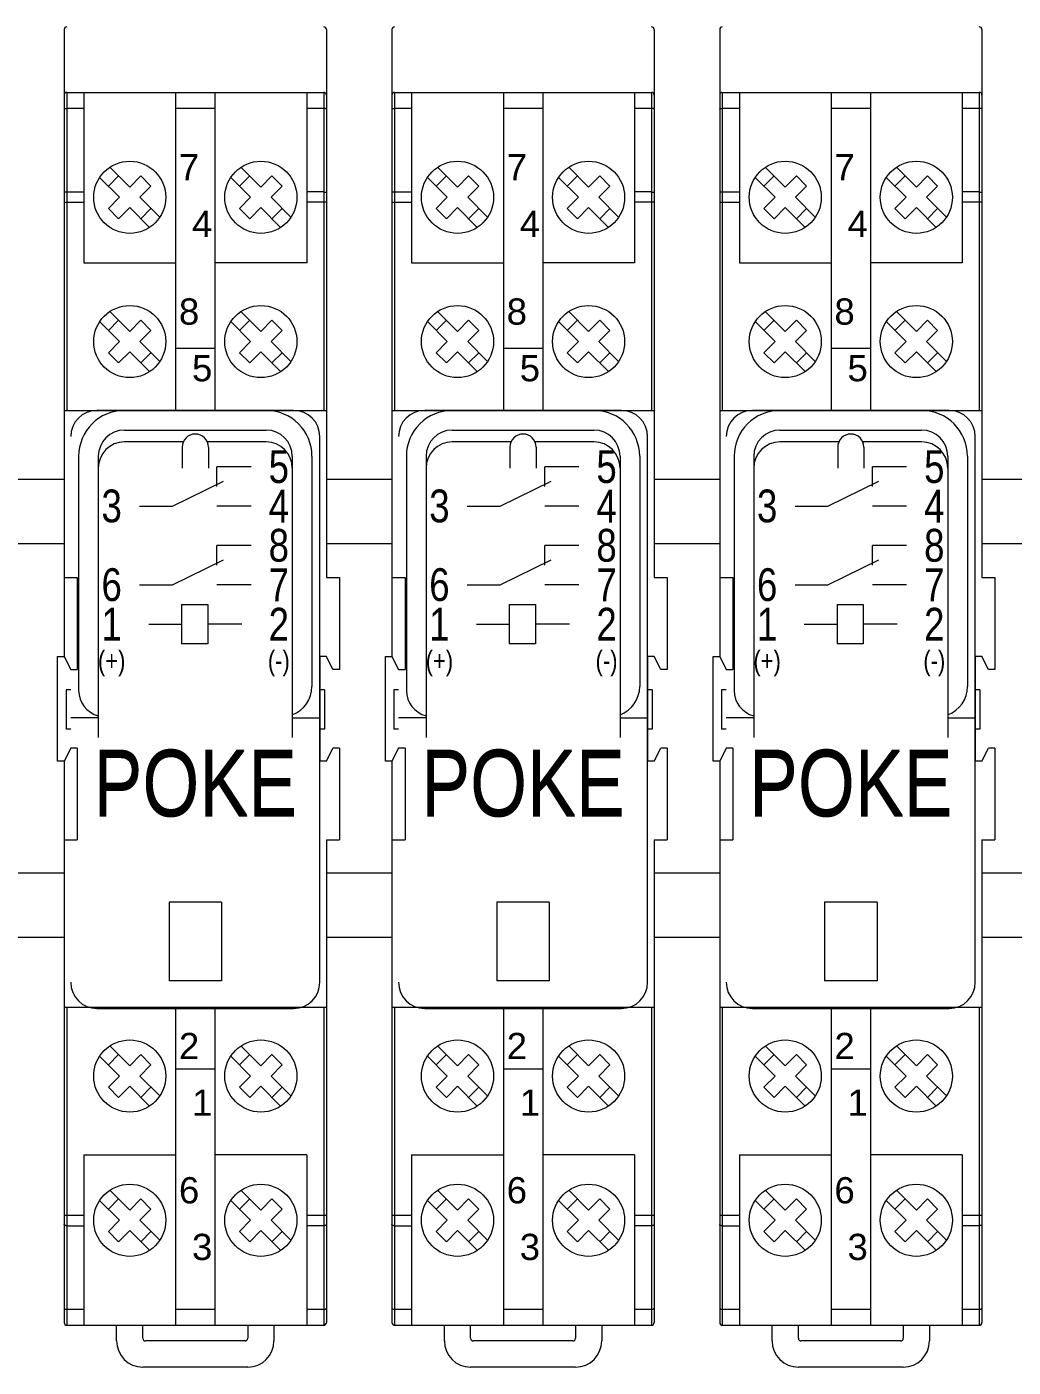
# Model space of a CAD drawing. Header units: millimetres. Extents: x 1359 to 3577, y 1336 to 3557.
# Drawn here: x 3193.5 to 3268.7, y 1709.3 to 1811.5 of the extents above; entities that cross this region are included whole.
import ezdxf

# ---------------------------------------------------------------- set-up
doc = ezdxf.new("R2010")
doc.units = ezdxf.units.MM
doc.layers.add('000-PI-Oprema', color=30, linetype='Continuous', lineweight=5)
doc.layers.add('000-SI-Oprema', color=30, linetype='Continuous', lineweight=0)
doc.layers.add('002-PI-Kabelska kanalica', color=150, linetype='Continuous')
doc.styles.add('NUOVO', font='txt.shx', dxfattribs={"width": 0.8, "height": 0.8})
doc.styles.get("Standard").update_dxf_attribs({"font": 'arial.ttf'})

msp = doc.modelspace()

# ---------------------------------------------------------------- linework, layer by layer
at = {"layer": '000-PI-Oprema', "color": 0, "linetype": 'ByBlock', "lineweight": 0}
for p, q in [((3210.59, 1778), (3207.99, 1778)), ((3207.99, 1776.5), (3207.99, 1778)), ((3235.59, 1778), (3232.99, 1778)), ((3232.99, 1776.5), (3232.99, 1778)), ((3260.59, 1778), (3257.99, 1778)), ((3257.99, 1776.5), (3257.99, 1778)), ((3204.59, 1775), (3208.49, 1776.9)), ((3229.59, 1775), (3233.49, 1776.9)), ((3254.59, 1775), (3258.49, 1776.9)), ((3202.09, 1775), (3204.59, 1775)), ((3210.59, 1775), (3207.99, 1775)), ((3227.09, 1775), (3229.59, 1775)), ((3235.59, 1775), (3232.99, 1775)), ((3252.09, 1775), (3254.59, 1775)), ((3260.59, 1775), (3257.99, 1775)), ((3210.59, 1772), (3207.99, 1772)), ((3207.99, 1770.5), (3207.99, 1772)), ((3235.59, 1772), (3232.99, 1772)), ((3232.99, 1770.5), (3232.99, 1772)), ((3260.59, 1772), (3257.99, 1772)), ((3257.99, 1770.5), (3257.99, 1772)), ((3204.59, 1769), (3208.49, 1770.9)), ((3229.59, 1769), (3233.49, 1770.9)), ((3254.59, 1769), (3258.49, 1770.9)), ((3202.09, 1769), (3204.59, 1769)), ((3210.59, 1769), (3207.99, 1769)), ((3227.09, 1769), (3229.59, 1769)), ((3235.59, 1769), (3232.99, 1769)), ((3252.09, 1769), (3254.59, 1769)), ((3260.59, 1769), (3257.99, 1769)), ((3205.29, 1767.5), (3205.29, 1764.5)), ((3205.29, 1767.5), (3207.29, 1767.5)), ((3207.29, 1767.5), (3207.29, 1764.5)), ((3230.29, 1767.5), (3230.29, 1764.5)), ((3230.29, 1767.5), (3232.29, 1767.5)), ((3232.29, 1767.5), (3232.29, 1764.5)), ((3255.29, 1767.5), (3255.29, 1764.5)), ((3255.29, 1767.5), (3257.29, 1767.5)), ((3257.29, 1767.5), (3257.29, 1764.5)), ((3202.79, 1766), (3205.29, 1766)), ((3209.89, 1766), (3207.29, 1766)), ((3227.79, 1766), (3230.29, 1766)), ((3234.89, 1766), (3232.29, 1766)), ((3252.79, 1766), (3255.29, 1766)), ((3259.89, 1766), (3257.29, 1766)), ((3207.29, 1764.5), (3205.29, 1764.5)), ((3232.29, 1764.5), (3230.29, 1764.5)), ((3257.29, 1764.5), (3255.29, 1764.5))]:
    msp.add_line(p, q, dxfattribs=at)
at = {"layer": '000-SI-Oprema', "color": 0, "linetype": 'ByBlock', "lineweight": 0}
for p, q in [((3196.34, 1811.35), (3196.34, 1763.55)), ((3216.34, 1811.35), (3216.34, 1769.55)), ((3221.34, 1811.35), (3221.34, 1763.55)), ((3241.34, 1811.35), (3241.34, 1769.55)), ((3246.34, 1811.35), (3246.34, 1763.55)), ((3266.34, 1811.35), (3266.34, 1769.55)), ((3196.54, 1806.55), (3196.54, 1782.3)), ((3196.54, 1806.55), (3216.14, 1806.55)), ((3197.84, 1806.55), (3197.84, 1793.55)), ((3204.84, 1806.55), (3204.84, 1782.3)), ((3207.84, 1806.55), (3207.84, 1782.3)), ((3214.84, 1806.55), (3214.84, 1793.55)), ((3216.14, 1806.55), (3216.14, 1782.3)), ((3221.54, 1806.55), (3221.54, 1782.3)), ((3221.54, 1806.55), (3241.14, 1806.55)), ((3222.84, 1806.55), (3222.84, 1793.55)), ((3229.84, 1806.55), (3229.84, 1782.3)), ((3232.84, 1806.55), (3232.84, 1782.3)), ((3239.84, 1806.55), (3239.84, 1793.55)), ((3241.14, 1806.55), (3241.14, 1782.3)), ((3246.54, 1806.55), (3246.54, 1782.3)), ((3246.54, 1806.55), (3266.14, 1806.55)), ((3247.84, 1806.55), (3247.84, 1793.55)), ((3254.84, 1806.55), (3254.84, 1782.3)), ((3257.84, 1806.55), (3257.84, 1782.3)), ((3264.84, 1806.55), (3264.84, 1793.55)), ((3266.14, 1806.55), (3266.14, 1782.3)), ((3197.84, 1805.33), (3196.54, 1805.33)), ((3207.84, 1805.33), (3204.84, 1805.33)), ((3216.14, 1805.33), (3214.84, 1805.33)), ((3222.84, 1805.33), (3221.54, 1805.33)), ((3232.84, 1805.33), (3229.84, 1805.33)), ((3241.14, 1805.33), (3239.84, 1805.33)), ((3247.84, 1805.33), (3246.54, 1805.33)), ((3257.84, 1805.33), (3254.84, 1805.33)), ((3266.14, 1805.33), (3264.84, 1805.33)), ((3199.82, 1800.84), (3201.34, 1799.33)), ((3209.82, 1800.84), (3211.34, 1799.33)), ((3224.82, 1800.84), (3226.34, 1799.33)), ((3234.82, 1800.84), (3236.34, 1799.33)), ((3249.82, 1800.84), (3251.34, 1799.33)), ((3259.82, 1800.84), (3261.34, 1799.33)), ((3199.04, 1800.07), (3200.56, 1798.55)), ((3199.71, 1799.4), (3200.49, 1800.18)), ((3201.34, 1799.33), (3202.19, 1800.18)), ((3202.19, 1800.18), (3202.96, 1799.4)), ((3209.04, 1800.07), (3210.56, 1798.55)), ((3209.71, 1799.4), (3210.49, 1800.18)), ((3211.34, 1799.33), (3212.19, 1800.18)), ((3212.19, 1800.18), (3212.96, 1799.4)), ((3224.04, 1800.07), (3225.56, 1798.55)), ((3224.71, 1799.4), (3225.49, 1800.18)), ((3226.34, 1799.33), (3227.19, 1800.18)), ((3227.19, 1800.18), (3227.96, 1799.4)), ((3234.04, 1800.07), (3235.56, 1798.55)), ((3234.71, 1799.4), (3235.49, 1800.18)), ((3236.34, 1799.33), (3237.19, 1800.18)), ((3237.19, 1800.18), (3237.96, 1799.4)), ((3249.04, 1800.07), (3250.56, 1798.55)), ((3249.71, 1799.4), (3250.49, 1800.18)), ((3251.34, 1799.33), (3252.19, 1800.18)), ((3252.19, 1800.18), (3252.96, 1799.4)), ((3259.04, 1800.07), (3260.56, 1798.55)), ((3259.71, 1799.4), (3260.49, 1800.18)), ((3261.34, 1799.33), (3262.19, 1800.18)), ((3262.19, 1800.18), (3262.96, 1799.4)), ((3196.54, 1798.96), (3197.84, 1798.96)), ((3202.12, 1798.55), (3202.96, 1799.4)), ((3212.12, 1798.55), (3212.96, 1799.4)), ((3216.14, 1798.96), (3214.84, 1798.96)), ((3221.54, 1798.96), (3222.84, 1798.96)), ((3227.12, 1798.55), (3227.96, 1799.4)), ((3237.12, 1798.55), (3237.96, 1799.4)), ((3241.14, 1798.96), (3239.84, 1798.96)), ((3246.54, 1798.96), (3247.84, 1798.96)), ((3252.12, 1798.55), (3252.96, 1799.4)), ((3262.12, 1798.55), (3262.96, 1799.4)), ((3266.14, 1798.96), (3264.84, 1798.96)), ((3196.34, 1798.17), (3197.84, 1798.17)), ((3199.71, 1797.7), (3200.56, 1798.55)), ((3199.71, 1797.7), (3200.49, 1796.92)), ((3200.49, 1796.92), (3201.34, 1797.77)), ((3201.34, 1797.77), (3202.85, 1796.26)), ((3202.12, 1798.55), (3203.63, 1797.03)), ((3202.19, 1796.92), (3202.96, 1797.7)), ((3209.71, 1797.7), (3210.56, 1798.55)), ((3209.71, 1797.7), (3210.49, 1796.92)), ((3210.49, 1796.92), (3211.34, 1797.77)), ((3211.34, 1797.77), (3212.85, 1796.26)), ((3212.12, 1798.55), (3213.63, 1797.03)), ((3212.19, 1796.92), (3212.96, 1797.7)), ((3216.34, 1798.17), (3214.84, 1798.17)), ((3221.34, 1798.17), (3222.84, 1798.17)), ((3224.71, 1797.7), (3225.56, 1798.55)), ((3224.71, 1797.7), (3225.49, 1796.92)), ((3225.49, 1796.92), (3226.34, 1797.77)), ((3226.34, 1797.77), (3227.85, 1796.26)), ((3227.12, 1798.55), (3228.63, 1797.03)), ((3227.19, 1796.92), (3227.96, 1797.7)), ((3234.71, 1797.7), (3235.56, 1798.55)), ((3234.71, 1797.7), (3235.49, 1796.92)), ((3235.49, 1796.92), (3236.34, 1797.77)), ((3236.34, 1797.77), (3237.85, 1796.26)), ((3237.12, 1798.55), (3238.63, 1797.03)), ((3237.19, 1796.92), (3237.96, 1797.7)), ((3241.34, 1798.17), (3239.84, 1798.17)), ((3246.34, 1798.17), (3247.84, 1798.17)), ((3249.71, 1797.7), (3250.56, 1798.55)), ((3249.71, 1797.7), (3250.49, 1796.92)), ((3250.49, 1796.92), (3251.34, 1797.77)), ((3251.34, 1797.77), (3252.85, 1796.26)), ((3252.12, 1798.55), (3253.63, 1797.03)), ((3252.19, 1796.92), (3252.96, 1797.7)), ((3259.71, 1797.7), (3260.56, 1798.55)), ((3259.71, 1797.7), (3260.49, 1796.92)), ((3260.49, 1796.92), (3261.34, 1797.77)), ((3261.34, 1797.77), (3262.85, 1796.26)), ((3262.12, 1798.55), (3263.63, 1797.03)), ((3262.19, 1796.92), (3262.96, 1797.7)), ((3266.34, 1798.17), (3264.84, 1798.17)), ((3197.84, 1793.55), (3204.84, 1793.55)), ((3214.84, 1793.55), (3207.84, 1793.55)), ((3222.84, 1793.55), (3229.84, 1793.55)), ((3239.84, 1793.55), (3232.84, 1793.55)), ((3247.84, 1793.55), (3254.84, 1793.55)), ((3264.84, 1793.55), (3257.84, 1793.55)), ((3199.82, 1789.84), (3201.34, 1788.33)), ((3209.82, 1789.84), (3211.34, 1788.33)), ((3224.82, 1789.84), (3226.34, 1788.33)), ((3234.82, 1789.84), (3236.34, 1788.33)), ((3249.82, 1789.84), (3251.34, 1788.33)), ((3259.82, 1789.84), (3261.34, 1788.33)), ((3199.04, 1789.07), (3200.56, 1787.55)), ((3199.71, 1788.4), (3200.49, 1789.18)), ((3201.34, 1788.33), (3202.19, 1789.18)), ((3202.19, 1789.18), (3202.96, 1788.4)), ((3209.04, 1789.07), (3210.56, 1787.55)), ((3209.71, 1788.4), (3210.49, 1789.18)), ((3211.34, 1788.33), (3212.19, 1789.18)), ((3212.19, 1789.18), (3212.96, 1788.4)), ((3224.04, 1789.07), (3225.56, 1787.55)), ((3224.71, 1788.4), (3225.49, 1789.18)), ((3226.34, 1788.33), (3227.19, 1789.18)), ((3227.19, 1789.18), (3227.96, 1788.4)), ((3234.04, 1789.07), (3235.56, 1787.55)), ((3234.71, 1788.4), (3235.49, 1789.18)), ((3236.34, 1788.33), (3237.19, 1789.18)), ((3237.19, 1789.18), (3237.96, 1788.4)), ((3249.04, 1789.07), (3250.56, 1787.55)), ((3249.71, 1788.4), (3250.49, 1789.18)), ((3251.34, 1788.33), (3252.19, 1789.18)), ((3252.19, 1789.18), (3252.96, 1788.4)), ((3259.04, 1789.07), (3260.56, 1787.55)), ((3259.71, 1788.4), (3260.49, 1789.18)), ((3261.34, 1788.33), (3262.19, 1789.18)), ((3262.19, 1789.18), (3262.96, 1788.4)), ((3199.71, 1786.7), (3200.56, 1787.55)), ((3202.12, 1787.55), (3202.96, 1788.4)), ((3202.12, 1787.55), (3203.63, 1786.03)), ((3209.71, 1786.7), (3210.56, 1787.55)), ((3212.12, 1787.55), (3212.96, 1788.4)), ((3212.12, 1787.55), (3213.63, 1786.03)), ((3224.71, 1786.7), (3225.56, 1787.55)), ((3227.12, 1787.55), (3227.96, 1788.4)), ((3227.12, 1787.55), (3228.63, 1786.03)), ((3234.71, 1786.7), (3235.56, 1787.55)), ((3237.12, 1787.55), (3237.96, 1788.4)), ((3237.12, 1787.55), (3238.63, 1786.03)), ((3249.71, 1786.7), (3250.56, 1787.55)), ((3252.12, 1787.55), (3252.96, 1788.4)), ((3252.12, 1787.55), (3253.63, 1786.03)), ((3259.71, 1786.7), (3260.56, 1787.55)), ((3262.12, 1787.55), (3262.96, 1788.4)), ((3262.12, 1787.55), (3263.63, 1786.03)), ((3199.71, 1786.7), (3200.49, 1785.92)), ((3200.49, 1785.92), (3201.34, 1786.77)), ((3201.34, 1786.77), (3202.85, 1785.26)), ((3202.19, 1785.92), (3202.96, 1786.7)), ((3207.84, 1787.03), (3204.84, 1787.03)), ((3209.71, 1786.7), (3210.49, 1785.92)), ((3210.49, 1785.92), (3211.34, 1786.77)), ((3211.34, 1786.77), (3212.85, 1785.26)), ((3212.19, 1785.92), (3212.96, 1786.7)), ((3224.71, 1786.7), (3225.49, 1785.92)), ((3225.49, 1785.92), (3226.34, 1786.77)), ((3226.34, 1786.77), (3227.85, 1785.26)), ((3227.19, 1785.92), (3227.96, 1786.7)), ((3232.84, 1787.03), (3229.84, 1787.03)), ((3234.71, 1786.7), (3235.49, 1785.92)), ((3235.49, 1785.92), (3236.34, 1786.77)), ((3236.34, 1786.77), (3237.85, 1785.26)), ((3237.19, 1785.92), (3237.96, 1786.7)), ((3249.71, 1786.7), (3250.49, 1785.92)), ((3250.49, 1785.92), (3251.34, 1786.77)), ((3251.34, 1786.77), (3252.85, 1785.26)), ((3252.19, 1785.92), (3252.96, 1786.7)), ((3257.84, 1787.03), (3254.84, 1787.03)), ((3259.71, 1786.7), (3260.49, 1785.92)), ((3260.49, 1785.92), (3261.34, 1786.77)), ((3261.34, 1786.77), (3262.85, 1785.26)), ((3262.19, 1785.92), (3262.96, 1786.7)), ((3196.34, 1782.3), (3216.34, 1782.3)), ((3213.84, 1782.3), (3198.84, 1782.3)), ((3213.84, 1782.3), (3198.84, 1782.3)), ((3200.94, 1782.3), (3211.74, 1782.3)), ((3200.94, 1782.3), (3211.74, 1782.3)), ((3221.34, 1782.3), (3241.34, 1782.3)), ((3238.84, 1782.3), (3223.84, 1782.3)), ((3238.84, 1782.3), (3223.84, 1782.3)), ((3225.94, 1782.3), (3236.74, 1782.3)), ((3225.94, 1782.3), (3236.74, 1782.3)), ((3246.34, 1782.3), (3266.34, 1782.3)), ((3263.84, 1782.3), (3248.84, 1782.3)), ((3263.84, 1782.3), (3248.84, 1782.3)), ((3250.94, 1782.3), (3261.74, 1782.3)), ((3250.94, 1782.3), (3261.74, 1782.3)), ((3200.94, 1780.8), (3211.74, 1780.8)), ((3225.94, 1780.8), (3236.74, 1780.8)), ((3250.94, 1780.8), (3261.74, 1780.8)), ((3205.42, 1779.9), (3200.94, 1779.9)), ((3205.34, 1779.5), (3205.34, 1777.9)), ((3211.74, 1779.9), (3207.25, 1779.9)), ((3207.34, 1779.5), (3207.34, 1777.9)), ((3215.84, 1738.7), (3215.84, 1780.3)), ((3215.84, 1738.7), (3215.84, 1780.3)), ((3230.42, 1779.9), (3225.94, 1779.9)), ((3230.34, 1779.5), (3230.34, 1777.9)), ((3236.74, 1779.9), (3232.25, 1779.9)), ((3232.34, 1779.5), (3232.34, 1777.9)), ((3240.84, 1738.7), (3240.84, 1780.3)), ((3240.84, 1738.7), (3240.84, 1780.3)), ((3255.42, 1779.9), (3250.94, 1779.9)), ((3255.34, 1779.5), (3255.34, 1777.9)), ((3261.74, 1779.9), (3257.25, 1779.9)), ((3257.34, 1779.5), (3257.34, 1777.9)), ((3265.84, 1738.7), (3265.84, 1780.3)), ((3265.84, 1738.7), (3265.84, 1780.3)), ((3197.44, 1778.8), (3197.44, 1760.95)), ((3198.94, 1778.8), (3198.94, 1760.95)), ((3213.74, 1778.8), (3213.74, 1761.25)), ((3215.24, 1778.8), (3215.24, 1761.25)), ((3222.44, 1778.8), (3222.44, 1760.95)), ((3223.94, 1778.8), (3223.94, 1760.95)), ((3238.74, 1778.8), (3238.74, 1761.25)), ((3240.24, 1778.8), (3240.24, 1761.25)), ((3247.44, 1778.8), (3247.44, 1760.95)), ((3248.94, 1778.8), (3248.94, 1760.95)), ((3263.74, 1778.8), (3263.74, 1761.25)), ((3265.24, 1778.8), (3265.24, 1761.25)), ((3198.94, 1777.9), (3198.94, 1757.35)), ((3213.74, 1777.9), (3213.74, 1757.35)), ((3223.94, 1777.9), (3223.94, 1757.35)), ((3238.74, 1777.9), (3238.74, 1757.35)), ((3248.94, 1777.9), (3248.94, 1757.35)), ((3263.74, 1777.9), (3263.74, 1757.35)), ((3196.34, 1769.55), (3197.34, 1769.55)), ((3197.34, 1769.55), (3197.34, 1762.55)), ((3216.34, 1769.55), (3217.34, 1769.55)), ((3217.34, 1769.55), (3217.34, 1762.55)), ((3221.34, 1769.55), (3222.34, 1769.55)), ((3222.34, 1769.55), (3222.34, 1762.55)), ((3241.34, 1769.55), (3242.34, 1769.55)), ((3242.34, 1769.55), (3242.34, 1762.55)), ((3246.34, 1769.55), (3247.34, 1769.55)), ((3247.34, 1769.55), (3247.34, 1762.55)), ((3266.34, 1769.55), (3267.34, 1769.55)), ((3267.34, 1769.55), (3267.34, 1762.55)), ((3195.84, 1755.55), (3195.84, 1763.55)), ((3195.84, 1763.55), (3196.34, 1763.55)), ((3196.34, 1763.55), (3196.84, 1762.55)), ((3215.84, 1763.55), (3215.84, 1755.55)), ((3216.34, 1763.55), (3215.84, 1763.55)), ((3216.84, 1762.55), (3216.34, 1763.55)), ((3220.84, 1755.55), (3220.84, 1763.55)), ((3220.84, 1763.55), (3221.34, 1763.55)), ((3221.34, 1763.55), (3221.84, 1762.55)), ((3240.84, 1763.55), (3240.84, 1755.55)), ((3241.34, 1763.55), (3240.84, 1763.55)), ((3241.84, 1762.55), (3241.34, 1763.55)), ((3245.84, 1755.55), (3245.84, 1763.55)), ((3245.84, 1763.55), (3246.34, 1763.55)), ((3246.34, 1763.55), (3246.84, 1762.55)), ((3265.84, 1763.55), (3265.84, 1755.55)), ((3266.34, 1763.55), (3265.84, 1763.55)), ((3266.84, 1762.55), (3266.34, 1763.55)), ((3196.84, 1762.55), (3197.34, 1762.55)), ((3217.34, 1762.55), (3216.84, 1762.55)), ((3221.84, 1762.55), (3222.34, 1762.55)), ((3242.34, 1762.55), (3241.84, 1762.55)), ((3246.84, 1762.55), (3247.34, 1762.55)), ((3267.34, 1762.55), (3266.84, 1762.55)), ((3196.49, 1761), (3196.49, 1758)), ((3196.84, 1761), (3196.49, 1761)), ((3196.49, 1761), (3196.49, 1758)), ((3196.84, 1761), (3196.49, 1761)), ((3216.19, 1761), (3215.84, 1761)), ((3216.19, 1761), (3215.84, 1761)), ((3216.19, 1761), (3216.19, 1758)), ((3216.19, 1761), (3216.19, 1758)), ((3221.49, 1761), (3221.49, 1758)), ((3221.84, 1761), (3221.49, 1761)), ((3221.49, 1761), (3221.49, 1758)), ((3221.84, 1761), (3221.49, 1761)), ((3241.19, 1761), (3240.84, 1761)), ((3241.19, 1761), (3240.84, 1761)), ((3241.19, 1761), (3241.19, 1758)), ((3241.19, 1761), (3241.19, 1758)), ((3246.49, 1761), (3246.49, 1758)), ((3246.84, 1761), (3246.49, 1761)), ((3246.49, 1761), (3246.49, 1758)), ((3246.84, 1761), (3246.49, 1761)), ((3266.19, 1761), (3265.84, 1761)), ((3266.19, 1761), (3265.84, 1761)), ((3266.19, 1761), (3266.19, 1758)), ((3266.19, 1761), (3266.19, 1758)), ((3196.84, 1758), (3196.49, 1758)), ((3196.84, 1758), (3196.49, 1758)), ((3198.94, 1758.85), (3196.84, 1758.85)), ((3213.74, 1758.85), (3215.84, 1758.85)), ((3216.19, 1758), (3215.84, 1758)), ((3216.19, 1758), (3215.84, 1758)), ((3221.84, 1758), (3221.49, 1758)), ((3221.84, 1758), (3221.49, 1758)), ((3223.94, 1758.85), (3221.84, 1758.85)), ((3238.74, 1758.85), (3240.84, 1758.85)), ((3241.19, 1758), (3240.84, 1758)), ((3241.19, 1758), (3240.84, 1758)), ((3246.84, 1758), (3246.49, 1758)), ((3246.84, 1758), (3246.49, 1758)), ((3248.94, 1758.85), (3246.84, 1758.85)), ((3263.74, 1758.85), (3265.84, 1758.85)), ((3266.19, 1758), (3265.84, 1758)), ((3266.19, 1758), (3265.84, 1758)), ((3196.84, 1756.55), (3196.34, 1755.55)), ((3197.34, 1756.55), (3196.84, 1756.55)), ((3197.34, 1756.55), (3197.34, 1749.55)), ((3216.34, 1755.55), (3216.84, 1756.55)), ((3217.34, 1756.55), (3216.84, 1756.55)), ((3217.34, 1756.55), (3217.34, 1749.55)), ((3221.84, 1756.55), (3221.34, 1755.55)), ((3222.34, 1756.55), (3221.84, 1756.55)), ((3222.34, 1756.55), (3222.34, 1749.55)), ((3241.34, 1755.55), (3241.84, 1756.55)), ((3242.34, 1756.55), (3241.84, 1756.55)), ((3242.34, 1756.55), (3242.34, 1749.55)), ((3246.84, 1756.55), (3246.34, 1755.55)), ((3247.34, 1756.55), (3246.84, 1756.55)), ((3247.34, 1756.55), (3247.34, 1749.55)), ((3266.34, 1755.55), (3266.84, 1756.55)), ((3267.34, 1756.55), (3266.84, 1756.55)), ((3267.34, 1756.55), (3267.34, 1749.55)), ((3196.34, 1755.55), (3195.84, 1755.55)), ((3196.34, 1755.55), (3196.34, 1712.75)), ((3216.34, 1755.55), (3215.84, 1755.55)), ((3221.34, 1755.55), (3220.84, 1755.55)), ((3221.34, 1755.55), (3221.34, 1712.75)), ((3241.34, 1755.55), (3240.84, 1755.55)), ((3246.34, 1755.55), (3245.84, 1755.55)), ((3246.34, 1755.55), (3246.34, 1712.75)), ((3266.34, 1755.55), (3265.84, 1755.55)), ((3196.34, 1749.55), (3197.34, 1749.55)), ((3216.34, 1749.55), (3216.34, 1712.75)), ((3216.34, 1749.55), (3217.34, 1749.55)), ((3221.34, 1749.55), (3222.34, 1749.55)), ((3241.34, 1749.55), (3241.34, 1712.75)), ((3241.34, 1749.55), (3242.34, 1749.55)), ((3246.34, 1749.55), (3247.34, 1749.55)), ((3266.34, 1749.55), (3266.34, 1712.75)), ((3266.34, 1749.55), (3267.34, 1749.55)), ((3208.34, 1744.8), (3204.34, 1744.8)), ((3204.34, 1744.8), (3204.34, 1738.8)), ((3208.34, 1744.8), (3208.34, 1738.8)), ((3233.34, 1744.8), (3229.34, 1744.8)), ((3229.34, 1744.8), (3229.34, 1738.8)), ((3233.34, 1744.8), (3233.34, 1738.8)), ((3258.34, 1744.8), (3254.34, 1744.8)), ((3254.34, 1744.8), (3254.34, 1738.8)), ((3258.34, 1744.8), (3258.34, 1738.8)), ((3208.34, 1738.8), (3204.34, 1738.8)), ((3233.34, 1738.8), (3229.34, 1738.8)), ((3258.34, 1738.8), (3254.34, 1738.8)), ((3196.34, 1736.8), (3216.34, 1736.8)), ((3196.54, 1736.8), (3196.54, 1712.55)), ((3198.84, 1736.7), (3213.84, 1736.7)), ((3198.84, 1736.7), (3213.84, 1736.7)), ((3204.84, 1736.8), (3204.84, 1712.55)), ((3207.84, 1736.8), (3207.84, 1712.55)), ((3216.14, 1736.8), (3216.14, 1712.55)), ((3221.34, 1736.8), (3241.34, 1736.8)), ((3221.54, 1736.8), (3221.54, 1712.55)), ((3223.84, 1736.7), (3238.84, 1736.7)), ((3223.84, 1736.7), (3238.84, 1736.7)), ((3229.84, 1736.8), (3229.84, 1712.55)), ((3232.84, 1736.8), (3232.84, 1712.55)), ((3241.14, 1736.8), (3241.14, 1712.55)), ((3246.34, 1736.8), (3266.34, 1736.8)), ((3246.54, 1736.8), (3246.54, 1712.55)), ((3248.84, 1736.7), (3263.84, 1736.7)), ((3248.84, 1736.7), (3263.84, 1736.7)), ((3254.84, 1736.8), (3254.84, 1712.55)), ((3257.84, 1736.8), (3257.84, 1712.55)), ((3266.14, 1736.8), (3266.14, 1712.55)), ((3199.82, 1733.84), (3201.34, 1732.33)), ((3209.82, 1733.84), (3211.34, 1732.33)), ((3224.82, 1733.84), (3226.34, 1732.33)), ((3234.82, 1733.84), (3236.34, 1732.33)), ((3249.82, 1733.84), (3251.34, 1732.33)), ((3259.82, 1733.84), (3261.34, 1732.33)), ((3199.04, 1733.07), (3200.56, 1731.55)), ((3199.71, 1732.4), (3200.49, 1733.18)), ((3201.34, 1732.33), (3202.19, 1733.18)), ((3202.12, 1731.55), (3202.96, 1732.4)), ((3202.19, 1733.18), (3202.96, 1732.4)), ((3209.04, 1733.07), (3210.56, 1731.55)), ((3209.71, 1732.4), (3210.49, 1733.18)), ((3211.34, 1732.33), (3212.19, 1733.18)), ((3212.12, 1731.55), (3212.96, 1732.4)), ((3212.19, 1733.18), (3212.96, 1732.4)), ((3224.04, 1733.07), (3225.56, 1731.55)), ((3224.71, 1732.4), (3225.49, 1733.18)), ((3226.34, 1732.33), (3227.19, 1733.18)), ((3227.12, 1731.55), (3227.96, 1732.4)), ((3227.19, 1733.18), (3227.96, 1732.4)), ((3234.04, 1733.07), (3235.56, 1731.55)), ((3234.71, 1732.4), (3235.49, 1733.18)), ((3236.34, 1732.33), (3237.19, 1733.18)), ((3237.12, 1731.55), (3237.96, 1732.4)), ((3237.19, 1733.18), (3237.96, 1732.4)), ((3249.04, 1733.07), (3250.56, 1731.55)), ((3249.71, 1732.4), (3250.49, 1733.18)), ((3251.34, 1732.33), (3252.19, 1733.18)), ((3252.12, 1731.55), (3252.96, 1732.4)), ((3252.19, 1733.18), (3252.96, 1732.4)), ((3259.04, 1733.07), (3260.56, 1731.55)), ((3259.71, 1732.4), (3260.49, 1733.18)), ((3261.34, 1732.33), (3262.19, 1733.18)), ((3262.12, 1731.55), (3262.96, 1732.4)), ((3262.19, 1733.18), (3262.96, 1732.4)), ((3199.71, 1730.7), (3200.56, 1731.55)), ((3202.12, 1731.55), (3203.63, 1730.03)), ((3207.84, 1732.07), (3204.84, 1732.07)), ((3209.71, 1730.7), (3210.56, 1731.55)), ((3212.12, 1731.55), (3213.63, 1730.03)), ((3224.71, 1730.7), (3225.56, 1731.55)), ((3227.12, 1731.55), (3228.63, 1730.03)), ((3232.84, 1732.07), (3229.84, 1732.07)), ((3234.71, 1730.7), (3235.56, 1731.55)), ((3237.12, 1731.55), (3238.63, 1730.03)), ((3249.71, 1730.7), (3250.56, 1731.55)), ((3252.12, 1731.55), (3253.63, 1730.03)), ((3257.84, 1732.07), (3254.84, 1732.07)), ((3259.71, 1730.7), (3260.56, 1731.55)), ((3262.12, 1731.55), (3263.63, 1730.03)), ((3199.71, 1730.7), (3200.49, 1729.92)), ((3200.49, 1729.92), (3201.34, 1730.77)), ((3201.34, 1730.77), (3202.85, 1729.26)), ((3202.19, 1729.92), (3202.96, 1730.7)), ((3209.71, 1730.7), (3210.49, 1729.92)), ((3210.49, 1729.92), (3211.34, 1730.77)), ((3211.34, 1730.77), (3212.85, 1729.26)), ((3212.19, 1729.92), (3212.96, 1730.7)), ((3224.71, 1730.7), (3225.49, 1729.92)), ((3225.49, 1729.92), (3226.34, 1730.77)), ((3226.34, 1730.77), (3227.85, 1729.26)), ((3227.19, 1729.92), (3227.96, 1730.7)), ((3234.71, 1730.7), (3235.49, 1729.92)), ((3235.49, 1729.92), (3236.34, 1730.77)), ((3236.34, 1730.77), (3237.85, 1729.26)), ((3237.19, 1729.92), (3237.96, 1730.7)), ((3249.71, 1730.7), (3250.49, 1729.92)), ((3250.49, 1729.92), (3251.34, 1730.77)), ((3251.34, 1730.77), (3252.85, 1729.26)), ((3252.19, 1729.92), (3252.96, 1730.7)), ((3259.71, 1730.7), (3260.49, 1729.92)), ((3260.49, 1729.92), (3261.34, 1730.77)), ((3261.34, 1730.77), (3262.85, 1729.26)), ((3262.19, 1729.92), (3262.96, 1730.7)), ((3197.84, 1725.55), (3197.84, 1712.55)), ((3197.84, 1725.55), (3204.84, 1725.55)), ((3214.84, 1725.55), (3207.84, 1725.55)), ((3214.84, 1725.55), (3214.84, 1712.55)), ((3222.84, 1725.55), (3222.84, 1712.55)), ((3222.84, 1725.55), (3229.84, 1725.55)), ((3239.84, 1725.55), (3232.84, 1725.55)), ((3239.84, 1725.55), (3239.84, 1712.55)), ((3247.84, 1725.55), (3247.84, 1712.55)), ((3247.84, 1725.55), (3254.84, 1725.55)), ((3264.84, 1725.55), (3257.84, 1725.55)), ((3264.84, 1725.55), (3264.84, 1712.55)), ((3199.71, 1721.4), (3200.49, 1722.18)), ((3199.82, 1722.84), (3201.34, 1721.33)), ((3201.34, 1721.33), (3202.19, 1722.18)), ((3202.19, 1722.18), (3202.96, 1721.4)), ((3209.71, 1721.4), (3210.49, 1722.18)), ((3209.82, 1722.84), (3211.34, 1721.33)), ((3211.34, 1721.33), (3212.19, 1722.18)), ((3212.19, 1722.18), (3212.96, 1721.4)), ((3224.71, 1721.4), (3225.49, 1722.18)), ((3224.82, 1722.84), (3226.34, 1721.33)), ((3226.34, 1721.33), (3227.19, 1722.18)), ((3227.19, 1722.18), (3227.96, 1721.4)), ((3234.71, 1721.4), (3235.49, 1722.18)), ((3234.82, 1722.84), (3236.34, 1721.33)), ((3236.34, 1721.33), (3237.19, 1722.18)), ((3237.19, 1722.18), (3237.96, 1721.4)), ((3249.71, 1721.4), (3250.49, 1722.18)), ((3249.82, 1722.84), (3251.34, 1721.33)), ((3251.34, 1721.33), (3252.19, 1722.18)), ((3252.19, 1722.18), (3252.96, 1721.4)), ((3259.71, 1721.4), (3260.49, 1722.18)), ((3259.82, 1722.84), (3261.34, 1721.33)), ((3261.34, 1721.33), (3262.19, 1722.18)), ((3262.19, 1722.18), (3262.96, 1721.4)), ((3199.04, 1722.07), (3200.56, 1720.55)), ((3202.12, 1720.55), (3202.96, 1721.4)), ((3209.04, 1722.07), (3210.56, 1720.55)), ((3212.12, 1720.55), (3212.96, 1721.4)), ((3224.04, 1722.07), (3225.56, 1720.55)), ((3227.12, 1720.55), (3227.96, 1721.4)), ((3234.04, 1722.07), (3235.56, 1720.55)), ((3237.12, 1720.55), (3237.96, 1721.4)), ((3249.04, 1722.07), (3250.56, 1720.55)), ((3252.12, 1720.55), (3252.96, 1721.4)), ((3259.04, 1722.07), (3260.56, 1720.55)), ((3262.12, 1720.55), (3262.96, 1721.4)), ((3196.34, 1720.93), (3197.84, 1720.93)), ((3196.54, 1720.14), (3197.84, 1720.14)), ((3199.71, 1719.7), (3200.56, 1720.55)), ((3202.12, 1720.55), (3203.63, 1719.03)), ((3209.71, 1719.7), (3210.56, 1720.55)), ((3212.12, 1720.55), (3213.63, 1719.03)), ((3214.84, 1720.93), (3216.34, 1720.93)), ((3216.14, 1720.14), (3214.84, 1720.14)), ((3221.34, 1720.93), (3222.84, 1720.93)), ((3221.54, 1720.14), (3222.84, 1720.14)), ((3224.71, 1719.7), (3225.56, 1720.55)), ((3227.12, 1720.55), (3228.63, 1719.03)), ((3234.71, 1719.7), (3235.56, 1720.55)), ((3237.12, 1720.55), (3238.63, 1719.03)), ((3239.84, 1720.93), (3241.34, 1720.93)), ((3241.14, 1720.14), (3239.84, 1720.14)), ((3246.34, 1720.93), (3247.84, 1720.93)), ((3246.54, 1720.14), (3247.84, 1720.14)), ((3249.71, 1719.7), (3250.56, 1720.55)), ((3252.12, 1720.55), (3253.63, 1719.03)), ((3259.71, 1719.7), (3260.56, 1720.55)), ((3262.12, 1720.55), (3263.63, 1719.03)), ((3264.84, 1720.93), (3266.34, 1720.93)), ((3266.14, 1720.14), (3264.84, 1720.14)), ((3199.71, 1719.7), (3200.49, 1718.92)), ((3200.49, 1718.92), (3201.34, 1719.77)), ((3201.34, 1719.77), (3202.85, 1718.26)), ((3202.19, 1718.92), (3202.96, 1719.7)), ((3209.71, 1719.7), (3210.49, 1718.92)), ((3210.49, 1718.92), (3211.34, 1719.77)), ((3211.34, 1719.77), (3212.85, 1718.26)), ((3212.19, 1718.92), (3212.96, 1719.7)), ((3224.71, 1719.7), (3225.49, 1718.92)), ((3225.49, 1718.92), (3226.34, 1719.77)), ((3226.34, 1719.77), (3227.85, 1718.26)), ((3227.19, 1718.92), (3227.96, 1719.7)), ((3234.71, 1719.7), (3235.49, 1718.92)), ((3235.49, 1718.92), (3236.34, 1719.77)), ((3236.34, 1719.77), (3237.85, 1718.26)), ((3237.19, 1718.92), (3237.96, 1719.7)), ((3249.71, 1719.7), (3250.49, 1718.92)), ((3250.49, 1718.92), (3251.34, 1719.77)), ((3251.34, 1719.77), (3252.85, 1718.26)), ((3252.19, 1718.92), (3252.96, 1719.7)), ((3259.71, 1719.7), (3260.49, 1718.92)), ((3260.49, 1718.92), (3261.34, 1719.77)), ((3261.34, 1719.77), (3262.85, 1718.26)), ((3262.19, 1718.92), (3262.96, 1719.7)), ((3197.84, 1713.76), (3196.54, 1713.76)), ((3207.84, 1713.76), (3204.84, 1713.76)), ((3216.14, 1713.76), (3214.84, 1713.76)), ((3222.84, 1713.76), (3221.54, 1713.76)), ((3232.84, 1713.76), (3229.84, 1713.76)), ((3241.14, 1713.76), (3239.84, 1713.76)), ((3247.84, 1713.76), (3246.54, 1713.76)), ((3257.84, 1713.76), (3254.84, 1713.76)), ((3266.14, 1713.76), (3264.84, 1713.76)), ((3200.34, 1711.35), (3200.34, 1712.55)), ((3202.34, 1711.55), (3202.34, 1712.55)), ((3210.34, 1712.55), (3210.34, 1711.55)), ((3212.34, 1712.55), (3212.34, 1711.35)), ((3225.34, 1711.35), (3225.34, 1712.55)), ((3227.34, 1711.55), (3227.34, 1712.55)), ((3235.34, 1712.55), (3235.34, 1711.55)), ((3237.34, 1712.55), (3237.34, 1711.35)), ((3250.34, 1711.35), (3250.34, 1712.55)), ((3252.34, 1711.55), (3252.34, 1712.55)), ((3260.34, 1712.55), (3260.34, 1711.55)), ((3262.34, 1712.55), (3262.34, 1711.35)), ((3210.14, 1711.35), (3202.54, 1711.35)), ((3235.14, 1711.35), (3227.54, 1711.35)), ((3260.14, 1711.35), (3252.54, 1711.35)), ((3210.34, 1709.35), (3202.34, 1709.35)), ((3235.34, 1709.35), (3227.34, 1709.35)), ((3260.34, 1709.35), (3252.34, 1709.35))]:
    msp.add_line(p, q, dxfattribs=at)
for points in [[(3196.34, 1805.26), (3196.34, 1805.27), (3196.34, 1805.28), (3196.35, 1805.29), (3196.36, 1805.3), (3196.38, 1805.3), (3196.4, 1805.31), (3196.42, 1805.32), (3196.44, 1805.32), (3196.46, 1805.33), (3196.49, 1805.33), (3196.51, 1805.33), (3196.54, 1805.33)], [(3216.34, 1805.26), (3216.34, 1805.27), (3216.33, 1805.28), (3216.32, 1805.29), (3216.31, 1805.3), (3216.3, 1805.3), (3216.28, 1805.31), (3216.26, 1805.32), (3216.24, 1805.32), (3216.21, 1805.33), (3216.19, 1805.33), (3216.16, 1805.33), (3216.14, 1805.33)], [(3221.34, 1805.26), (3221.34, 1805.27), (3221.34, 1805.28), (3221.35, 1805.29), (3221.36, 1805.3), (3221.38, 1805.3), (3221.4, 1805.31), (3221.42, 1805.32), (3221.44, 1805.32), (3221.46, 1805.33), (3221.49, 1805.33), (3221.51, 1805.33), (3221.54, 1805.33)], [(3241.34, 1805.26), (3241.34, 1805.27), (3241.33, 1805.28), (3241.32, 1805.29), (3241.31, 1805.3), (3241.3, 1805.3), (3241.28, 1805.31), (3241.26, 1805.32), (3241.24, 1805.32), (3241.21, 1805.33), (3241.19, 1805.33), (3241.16, 1805.33), (3241.14, 1805.33)], [(3246.34, 1805.26), (3246.34, 1805.27), (3246.34, 1805.28), (3246.35, 1805.29), (3246.36, 1805.3), (3246.38, 1805.3), (3246.4, 1805.31), (3246.42, 1805.32), (3246.44, 1805.32), (3246.46, 1805.33), (3246.49, 1805.33), (3246.51, 1805.33), (3246.54, 1805.33)], [(3266.34, 1805.26), (3266.34, 1805.27), (3266.33, 1805.28), (3266.32, 1805.29), (3266.31, 1805.3), (3266.3, 1805.3), (3266.28, 1805.31), (3266.26, 1805.32), (3266.24, 1805.32), (3266.21, 1805.33), (3266.19, 1805.33), (3266.16, 1805.33), (3266.14, 1805.33)], [(3196.54, 1798.96), (3196.51, 1798.96), (3196.49, 1798.95), (3196.46, 1798.95), (3196.44, 1798.95), (3196.42, 1798.94), (3196.4, 1798.93), (3196.38, 1798.93), (3196.36, 1798.92), (3196.35, 1798.91), (3196.34, 1798.9), (3196.34, 1798.89), (3196.34, 1798.88)], [(3216.14, 1798.96), (3216.16, 1798.96), (3216.19, 1798.95), (3216.21, 1798.95), (3216.24, 1798.95), (3216.26, 1798.94), (3216.28, 1798.93), (3216.3, 1798.93), (3216.31, 1798.92), (3216.32, 1798.91), (3216.33, 1798.9), (3216.34, 1798.89), (3216.34, 1798.88)], [(3221.54, 1798.96), (3221.51, 1798.96), (3221.49, 1798.95), (3221.46, 1798.95), (3221.44, 1798.95), (3221.42, 1798.94), (3221.4, 1798.93), (3221.38, 1798.93), (3221.36, 1798.92), (3221.35, 1798.91), (3221.34, 1798.9), (3221.34, 1798.89), (3221.34, 1798.88)], [(3241.14, 1798.96), (3241.16, 1798.96), (3241.19, 1798.95), (3241.21, 1798.95), (3241.24, 1798.95), (3241.26, 1798.94), (3241.28, 1798.93), (3241.3, 1798.93), (3241.31, 1798.92), (3241.32, 1798.91), (3241.33, 1798.9), (3241.34, 1798.89), (3241.34, 1798.88)], [(3246.54, 1798.96), (3246.51, 1798.96), (3246.49, 1798.95), (3246.46, 1798.95), (3246.44, 1798.95), (3246.42, 1798.94), (3246.4, 1798.93), (3246.38, 1798.93), (3246.36, 1798.92), (3246.35, 1798.91), (3246.34, 1798.9), (3246.34, 1798.89), (3246.34, 1798.88)], [(3266.14, 1798.96), (3266.16, 1798.96), (3266.19, 1798.95), (3266.21, 1798.95), (3266.24, 1798.95), (3266.26, 1798.94), (3266.28, 1798.93), (3266.3, 1798.93), (3266.31, 1798.92), (3266.32, 1798.91), (3266.33, 1798.9), (3266.34, 1798.89), (3266.34, 1798.88)], [(3196.54, 1720.14), (3196.51, 1720.14), (3196.49, 1720.14), (3196.46, 1720.15), (3196.44, 1720.15), (3196.42, 1720.16), (3196.4, 1720.16), (3196.38, 1720.17), (3196.36, 1720.18), (3196.35, 1720.19), (3196.34, 1720.2), (3196.34, 1720.21), (3196.34, 1720.22)], [(3216.34, 1720.22), (3216.34, 1720.21), (3216.33, 1720.2), (3216.32, 1720.19), (3216.31, 1720.18), (3216.3, 1720.17), (3216.28, 1720.16), (3216.26, 1720.16), (3216.24, 1720.15), (3216.21, 1720.15), (3216.19, 1720.14), (3216.16, 1720.14), (3216.14, 1720.14)], [(3221.54, 1720.14), (3221.51, 1720.14), (3221.49, 1720.14), (3221.46, 1720.15), (3221.44, 1720.15), (3221.42, 1720.16), (3221.4, 1720.16), (3221.38, 1720.17), (3221.36, 1720.18), (3221.35, 1720.19), (3221.34, 1720.2), (3221.34, 1720.21), (3221.34, 1720.22)], [(3241.34, 1720.22), (3241.34, 1720.21), (3241.33, 1720.2), (3241.32, 1720.19), (3241.31, 1720.18), (3241.3, 1720.17), (3241.28, 1720.16), (3241.26, 1720.16), (3241.24, 1720.15), (3241.21, 1720.15), (3241.19, 1720.14), (3241.16, 1720.14), (3241.14, 1720.14)], [(3246.54, 1720.14), (3246.51, 1720.14), (3246.49, 1720.14), (3246.46, 1720.15), (3246.44, 1720.15), (3246.42, 1720.16), (3246.4, 1720.16), (3246.38, 1720.17), (3246.36, 1720.18), (3246.35, 1720.19), (3246.34, 1720.2), (3246.34, 1720.21), (3246.34, 1720.22)], [(3266.34, 1720.22), (3266.34, 1720.21), (3266.33, 1720.2), (3266.32, 1720.19), (3266.31, 1720.18), (3266.3, 1720.17), (3266.28, 1720.16), (3266.26, 1720.16), (3266.24, 1720.15), (3266.21, 1720.15), (3266.19, 1720.14), (3266.16, 1720.14), (3266.14, 1720.14)], [(3196.34, 1713.84), (3196.34, 1713.83), (3196.34, 1713.82), (3196.35, 1713.81), (3196.36, 1713.8), (3196.38, 1713.8), (3196.4, 1713.79), (3196.42, 1713.78), (3196.44, 1713.78), (3196.46, 1713.77), (3196.49, 1713.77), (3196.51, 1713.77), (3196.54, 1713.76)], [(3216.14, 1713.76), (3216.16, 1713.77), (3216.19, 1713.77), (3216.21, 1713.77), (3216.24, 1713.78), (3216.26, 1713.78), (3216.28, 1713.79), (3216.3, 1713.8), (3216.31, 1713.8), (3216.32, 1713.81), (3216.33, 1713.82), (3216.34, 1713.83), (3216.34, 1713.84)], [(3221.34, 1713.84), (3221.34, 1713.83), (3221.34, 1713.82), (3221.35, 1713.81), (3221.36, 1713.8), (3221.38, 1713.8), (3221.4, 1713.79), (3221.42, 1713.78), (3221.44, 1713.78), (3221.46, 1713.77), (3221.49, 1713.77), (3221.51, 1713.77), (3221.54, 1713.76)], [(3241.14, 1713.76), (3241.16, 1713.77), (3241.19, 1713.77), (3241.21, 1713.77), (3241.24, 1713.78), (3241.26, 1713.78), (3241.28, 1713.79), (3241.3, 1713.8), (3241.31, 1713.8), (3241.32, 1713.81), (3241.33, 1713.82), (3241.34, 1713.83), (3241.34, 1713.84)], [(3246.34, 1713.84), (3246.34, 1713.83), (3246.34, 1713.82), (3246.35, 1713.81), (3246.36, 1713.8), (3246.38, 1713.8), (3246.4, 1713.79), (3246.42, 1713.78), (3246.44, 1713.78), (3246.46, 1713.77), (3246.49, 1713.77), (3246.51, 1713.77), (3246.54, 1713.76)], [(3266.14, 1713.76), (3266.16, 1713.77), (3266.19, 1713.77), (3266.21, 1713.77), (3266.24, 1713.78), (3266.26, 1713.78), (3266.28, 1713.79), (3266.3, 1713.8), (3266.31, 1713.8), (3266.32, 1713.81), (3266.33, 1713.82), (3266.34, 1713.83), (3266.34, 1713.84)]]:
    msp.add_lwpolyline(points, dxfattribs=at)
at = {"layer": '000-SI-Oprema', "color": 0, "linetype": 'ByBlock', "lineweight": 0, "ltscale": 0.25}
for points in [[(3196.5, 1712.55), (3216.14, 1712.55)], [(3221.5, 1712.55), (3241.14, 1712.55)], [(3246.5, 1712.55), (3266.14, 1712.55)]]:
    msp.add_lwpolyline(points, dxfattribs=at)
at = {"layer": '000-SI-Oprema', "color": 0, "linetype": 'ByBlock', "lineweight": 0}
for centre in [(3201.34, 1798.55), (3211.34, 1798.55), (3226.34, 1798.55), (3236.34, 1798.55), (3251.34, 1798.55), (3261.34, 1798.55), (3201.34, 1787.55), (3211.34, 1787.55), (3226.34, 1787.55), (3236.34, 1787.55), (3251.34, 1787.55), (3261.34, 1787.55), (3201.34, 1731.55), (3211.34, 1731.55), (3226.34, 1731.55), (3236.34, 1731.55), (3251.34, 1731.55), (3261.34, 1731.55), (3201.34, 1720.55), (3211.34, 1720.55), (3226.34, 1720.55), (3236.34, 1720.55), (3251.34, 1720.55), (3261.34, 1720.55)]:
    msp.add_circle(centre, 2.75, dxfattribs=at)
for centre, radius, start, end in [((3196.54, 1811.35), 0.2, 90, 180), ((3216.14, 1811.35), 0.2, 0, 90), ((3221.54, 1811.35), 0.2, 90, 180), ((3241.14, 1811.35), 0.2, 0, 90), ((3246.54, 1811.35), 0.2, 90, 180), ((3266.14, 1811.35), 0.2, 0, 90), ((3196.54, 1806.35), 0.2, 90, 180), ((3216.14, 1806.35), 0.2, 0, 90), ((3221.54, 1806.35), 0.2, 90, 180), ((3241.14, 1806.35), 0.2, 0, 90), ((3246.54, 1806.35), 0.2, 90, 180), ((3266.14, 1806.35), 0.2, 0, 90), ((3198.84, 1780.3), 2, 90, 180), ((3198.84, 1780.3), 2, 90, 180), ((3200.94, 1778.8), 3.5, 90, 180), ((3211.74, 1778.8), 3.5, 0, 90), ((3213.84, 1780.3), 2, 0, 90), ((3213.84, 1780.3), 2, 0, 90), ((3223.84, 1780.3), 2, 90, 180), ((3223.84, 1780.3), 2, 90, 180), ((3225.94, 1778.8), 3.5, 90, 180), ((3236.74, 1778.8), 3.5, 0, 90), ((3238.84, 1780.3), 2, 0, 90), ((3238.84, 1780.3), 2, 0, 90), ((3248.84, 1780.3), 2, 90, 180), ((3248.84, 1780.3), 2, 90, 180), ((3250.94, 1778.8), 3.5, 90, 180), ((3261.74, 1778.8), 3.5, 0, 90), ((3263.84, 1780.3), 2, 0, 90), ((3263.84, 1780.3), 2, 0, 90), ((3200.94, 1778.8), 2, 90, 180), ((3206.34, 1779.5), 1, 0, 180), ((3211.74, 1778.8), 2, 0, 90), ((3225.94, 1778.8), 2, 90, 180), ((3231.34, 1779.5), 1, 0, 180), ((3236.74, 1778.8), 2, 0, 90), ((3250.94, 1778.8), 2, 90, 180), ((3256.34, 1779.5), 1, 0, 180), ((3261.74, 1778.8), 2, 0, 90), ((3200.94, 1777.9), 2, 90, 180), ((3211.74, 1777.9), 2, 0, 90), ((3225.94, 1777.9), 2, 90, 180), ((3236.74, 1777.9), 2, 0, 90), ((3250.94, 1777.9), 2, 90, 180), ((3261.74, 1777.9), 2, 0, 90), ((3199.44, 1760.95), 2, 180, 255.5225), ((3212.94, 1761.25), 2.3, 290.3544, 0), ((3224.44, 1760.95), 2, 180, 255.5225), ((3237.94, 1761.25), 2.3, 290.3544, 0), ((3249.44, 1760.95), 2, 180, 255.5225), ((3262.94, 1761.25), 2.3, 290.3544, 0), ((3198.84, 1738.7), 2, 180, 270), ((3198.84, 1738.7), 2, 180, 270), ((3213.84, 1738.7), 2, 270, 0), ((3213.84, 1738.7), 2, 270, 0), ((3223.84, 1738.7), 2, 180, 270), ((3223.84, 1738.7), 2, 180, 270), ((3238.84, 1738.7), 2, 270, 0), ((3238.84, 1738.7), 2, 270, 0), ((3248.84, 1738.7), 2, 180, 270), ((3248.84, 1738.7), 2, 180, 270), ((3263.84, 1738.7), 2, 270, 0), ((3263.84, 1738.7), 2, 270, 0), ((3196.54, 1712.75), 0.2, 180, 270), ((3216.14, 1712.75), 0.2, 270, 0), ((3221.54, 1712.75), 0.2, 180, 270), ((3241.14, 1712.75), 0.2, 270, 0), ((3246.54, 1712.75), 0.2, 180, 270), ((3266.14, 1712.75), 0.2, 270, 0), ((3202.34, 1711.35), 2, 180, 270), ((3202.54, 1711.55), 0.2, 180, 270), ((3210.14, 1711.55), 0.2, 270, 0), ((3210.34, 1711.35), 2, 270, 0), ((3227.34, 1711.35), 2, 180, 270), ((3227.54, 1711.55), 0.2, 180, 270), ((3235.14, 1711.55), 0.2, 270, 0), ((3235.34, 1711.35), 2, 270, 0), ((3252.34, 1711.35), 2, 180, 270), ((3252.54, 1711.55), 0.2, 180, 270), ((3260.14, 1711.55), 0.2, 270, 0), ((3260.34, 1711.35), 2, 270, 0)]:
    msp.add_arc(centre, radius, start, end, dxfattribs=at)
at = {"layer": '002-PI-Kabelska kanalica', "color": 0, "linetype": 'ByBlock', "lineweight": 0, "ltscale": 0.25}
for p, q in [((3191.34, 1777.06), (3196.34, 1777.06)), ((3216.34, 1777.06), (3221.34, 1777.06)), ((3241.34, 1777.06), (3246.34, 1777.06)), ((3266.34, 1777.06), (3271.34, 1777.06)), ((3191.34, 1772.15), (3196.34, 1772.15)), ((3216.34, 1772.15), (3221.34, 1772.15)), ((3241.34, 1772.15), (3246.34, 1772.15)), ((3266.34, 1772.15), (3271.34, 1772.15)), ((3191.34, 1747.05), (3196.34, 1747.05)), ((3216.34, 1747.05), (3221.34, 1747.05)), ((3241.34, 1747.05), (3246.34, 1747.05)), ((3266.34, 1747.05), (3271.34, 1747.05)), ((3191.34, 1742.14), (3196.34, 1742.14)), ((3216.34, 1742.14), (3221.34, 1742.14)), ((3241.34, 1742.14), (3246.34, 1742.14)), ((3266.34, 1742.14), (3271.34, 1742.14))]:
    msp.add_line(p, q, dxfattribs=at)

# ---------------------------------------------------------------- texts
at = {"layer": '000-PI-Oprema', "color": 0, "linetype": 'ByBlock', "lineweight": 0, "attachment_point": 5, "style": 'NUOVO'}
for s, width, heights, insert, char_height in [('{\\fArial|b0|i0|c238|p34;5}', 4.25, [2.89], (3212.71, 1778), 2.5), ('{\\fArial|b0|i0|c238|p34;5}', 4.25, [2.89], (3237.71, 1778), 2.5), ('{\\fArial|b0|i0|c238|p34;5}', 4.25, [2.89], (3262.71, 1778), 2.5), ('{\\fArial|b0|i0|c238|p34;3}', 4.25, [2.89], (3199.96, 1775), 2.5), ('{\\fArial|b0|i0|c238|p34;4}', 4.25, [2.89], (3212.71, 1775), 2.5), ('{\\fArial|b0|i0|c238|p34;3}', 4.25, [2.89], (3224.96, 1775), 2.5), ('{\\fArial|b0|i0|c238|p34;4}', 4.25, [2.89], (3237.71, 1775), 2.5), ('{\\fArial|b0|i0|c238|p34;3}', 4.25, [2.89], (3249.96, 1775), 2.5), ('{\\fArial|b0|i0|c238|p34;4}', 4.25, [2.89], (3262.71, 1775), 2.5), ('{\\fArial|b0|i0|c238|p34;8}', 4.25, [2.89], (3212.71, 1772), 2.5), ('{\\fArial|b0|i0|c238|p34;8}', 4.25, [2.89], (3237.71, 1772), 2.5), ('{\\fArial|b0|i0|c238|p34;8}', 4.25, [2.89], (3262.71, 1772), 2.5), ('{\\fArial|b0|i0|c238|p34;6}', 4.25, [2.89], (3199.96, 1769), 2.5), ('{\\fArial|b0|i0|c238|p34;7}', 4.25, [2.89], (3212.71, 1769), 2.5), ('{\\fArial|b0|i0|c238|p34;6}', 4.25, [2.89], (3224.96, 1769), 2.5), ('{\\fArial|b0|i0|c238|p34;7}', 4.25, [2.89], (3237.71, 1769), 2.5), ('{\\fArial|b0|i0|c238|p34;6}', 4.25, [2.89], (3249.96, 1769), 2.5), ('{\\fArial|b0|i0|c238|p34;7}', 4.25, [2.89], (3262.71, 1769), 2.5), ('{\\fArial|b0|i0|c238|p34;1}', 4.25, [2.89], (3199.96, 1766), 2.5), ('{\\fArial|b0|i0|c238|p34;2}', 4.25, [2.89], (3212.71, 1766), 2.5), ('{\\fArial|b0|i0|c238|p34;1}', 4.25, [2.89], (3224.96, 1766), 2.5), ('{\\fArial|b0|i0|c238|p34;2}', 4.25, [2.89], (3237.71, 1766), 2.5), ('{\\fArial|b0|i0|c238|p34;1}', 4.25, [2.89], (3249.96, 1766), 2.5), ('{\\fArial|b0|i0|c238|p34;2}', 4.25, [2.89], (3262.71, 1766), 2.5), ('{\\fArial|b0|i0|c238|p34;(+)}', 4.25, [2.89], (3199.96, 1763), 1.5), ('{\\fArial|b0|i0|c238|p34;(-)}', 4.25, [2.89], (3212.71, 1763), 1.5), ('{\\fArial|b0|i0|c238|p34;(+)}', 4.25, [2.89], (3224.96, 1763), 1.5), ('{\\fArial|b0|i0|c238|p34;(-)}', 4.25, [2.89], (3237.71, 1763), 1.5), ('{\\fArial|b0|i0|c238|p34;(+)}', 4.25, [2.89], (3249.96, 1763), 1.5), ('{\\fArial|b0|i0|c238|p34;(-)}', 4.25, [2.89], (3262.71, 1763), 1.5), ('{\\fArial|b0|i0|c238|p34;POK\\fArial|b0|i0|c0|p34;E}', 17, [0], (3206.34, 1753.9), 5), ('{\\fArial|b0|i0|c238|p34;POK\\fArial|b0|i0|c0|p34;E}', 17, [0], (3231.34, 1753.9), 5), ('{\\fArial|b0|i0|c238|p34;POK\\fArial|b0|i0|c0|p34;E}', 17, [0], (3256.34, 1753.9), 5)]:
    msp.add_mtext_dynamic_manual_height_columns(s, width=width, gutter_width=4, heights=heights, dxfattribs=dict(at, insert=insert, char_height=char_height))
at = {"layer": '000-SI-Oprema', "color": 0, "linetype": 'ByBlock', "lineweight": 0, "char_height": 1.9995, "width": 2.5471}
for s, insert, attachment_point in [('{\\fArial|b0|i0|c0|p34;7}', (3205.09, 1801.84), 1), ('{\\fArial|b0|i0|c0|p34;7}', (3230.09, 1801.84), 1), ('{\\fArial|b0|i0|c0|p34;7}', (3255.09, 1801.84), 1), ('{\\fArial|b0|i0|c0|p34;4}', (3207.64, 1797.52), 3), ('{\\fArial|b0|i0|c0|p34;4}', (3232.64, 1797.52), 3), ('{\\fArial|b0|i0|c0|p34;4}', (3257.64, 1797.52), 3), ('{\\fArial|b0|i0|c0|p34;8}', (3205.09, 1790.84), 1), ('{\\fArial|b0|i0|c0|p34;8}', (3230.09, 1790.84), 1), ('{\\fArial|b0|i0|c0|p34;8}', (3255.09, 1790.84), 1), ('{\\fArial|b0|i0|c0|p34;5}', (3207.64, 1786.52), 3), ('{\\fArial|b0|i0|c0|p34;5}', (3232.64, 1786.52), 3), ('{\\fArial|b0|i0|c0|p34;5}', (3257.64, 1786.52), 3), ('{\\fArial|b0|i0|c0|p34;2}', (3205.09, 1734.84), 1), ('{\\fArial|b0|i0|c0|p34;2}', (3230.09, 1734.84), 1), ('{\\fArial|b0|i0|c0|p34;2}', (3255.09, 1734.84), 1), ('{\\fArial|b0|i0|c0|p34;1}', (3207.64, 1730.52), 3), ('{\\fArial|b0|i0|c0|p34;1}', (3232.64, 1730.52), 3), ('{\\fArial|b0|i0|c0|p34;1}', (3257.64, 1730.52), 3), ('{\\fArial|b0|i0|c0|p34;6}', (3205.09, 1723.84), 1), ('{\\fArial|b0|i0|c0|p34;6}', (3230.09, 1723.84), 1), ('{\\fArial|b0|i0|c0|p34;6}', (3255.09, 1723.84), 1), ('{\\fArial|b0|i0|c0|p34;3}', (3207.64, 1719.52), 3), ('{\\fArial|b0|i0|c0|p34;3}', (3232.64, 1719.52), 3), ('{\\fArial|b0|i0|c0|p34;3}', (3257.64, 1719.52), 3)]:
    msp.add_mtext(s, dxfattribs=dict(at, insert=insert, attachment_point=attachment_point))
at = {"layer": '000-SI-Oprema', "color": 0, "linetype": 'ByBlock', "lineweight": 0, "char_height": 5, "attachment_point": 5, "style": 'NUOVO'}
for insert in [(3206.34, 1753.8), (3231.34, 1753.8), (3256.34, 1753.8)]:
    msp.add_mtext_dynamic_manual_height_columns('{\\fArial|b0|i0|c238|p34;POK\\fArial|b0|i0|c0|p34;E}', width=17, gutter_width=4, heights=[0], dxfattribs=dict(at, insert=insert))

doc.saveas('drawing.dxf')
